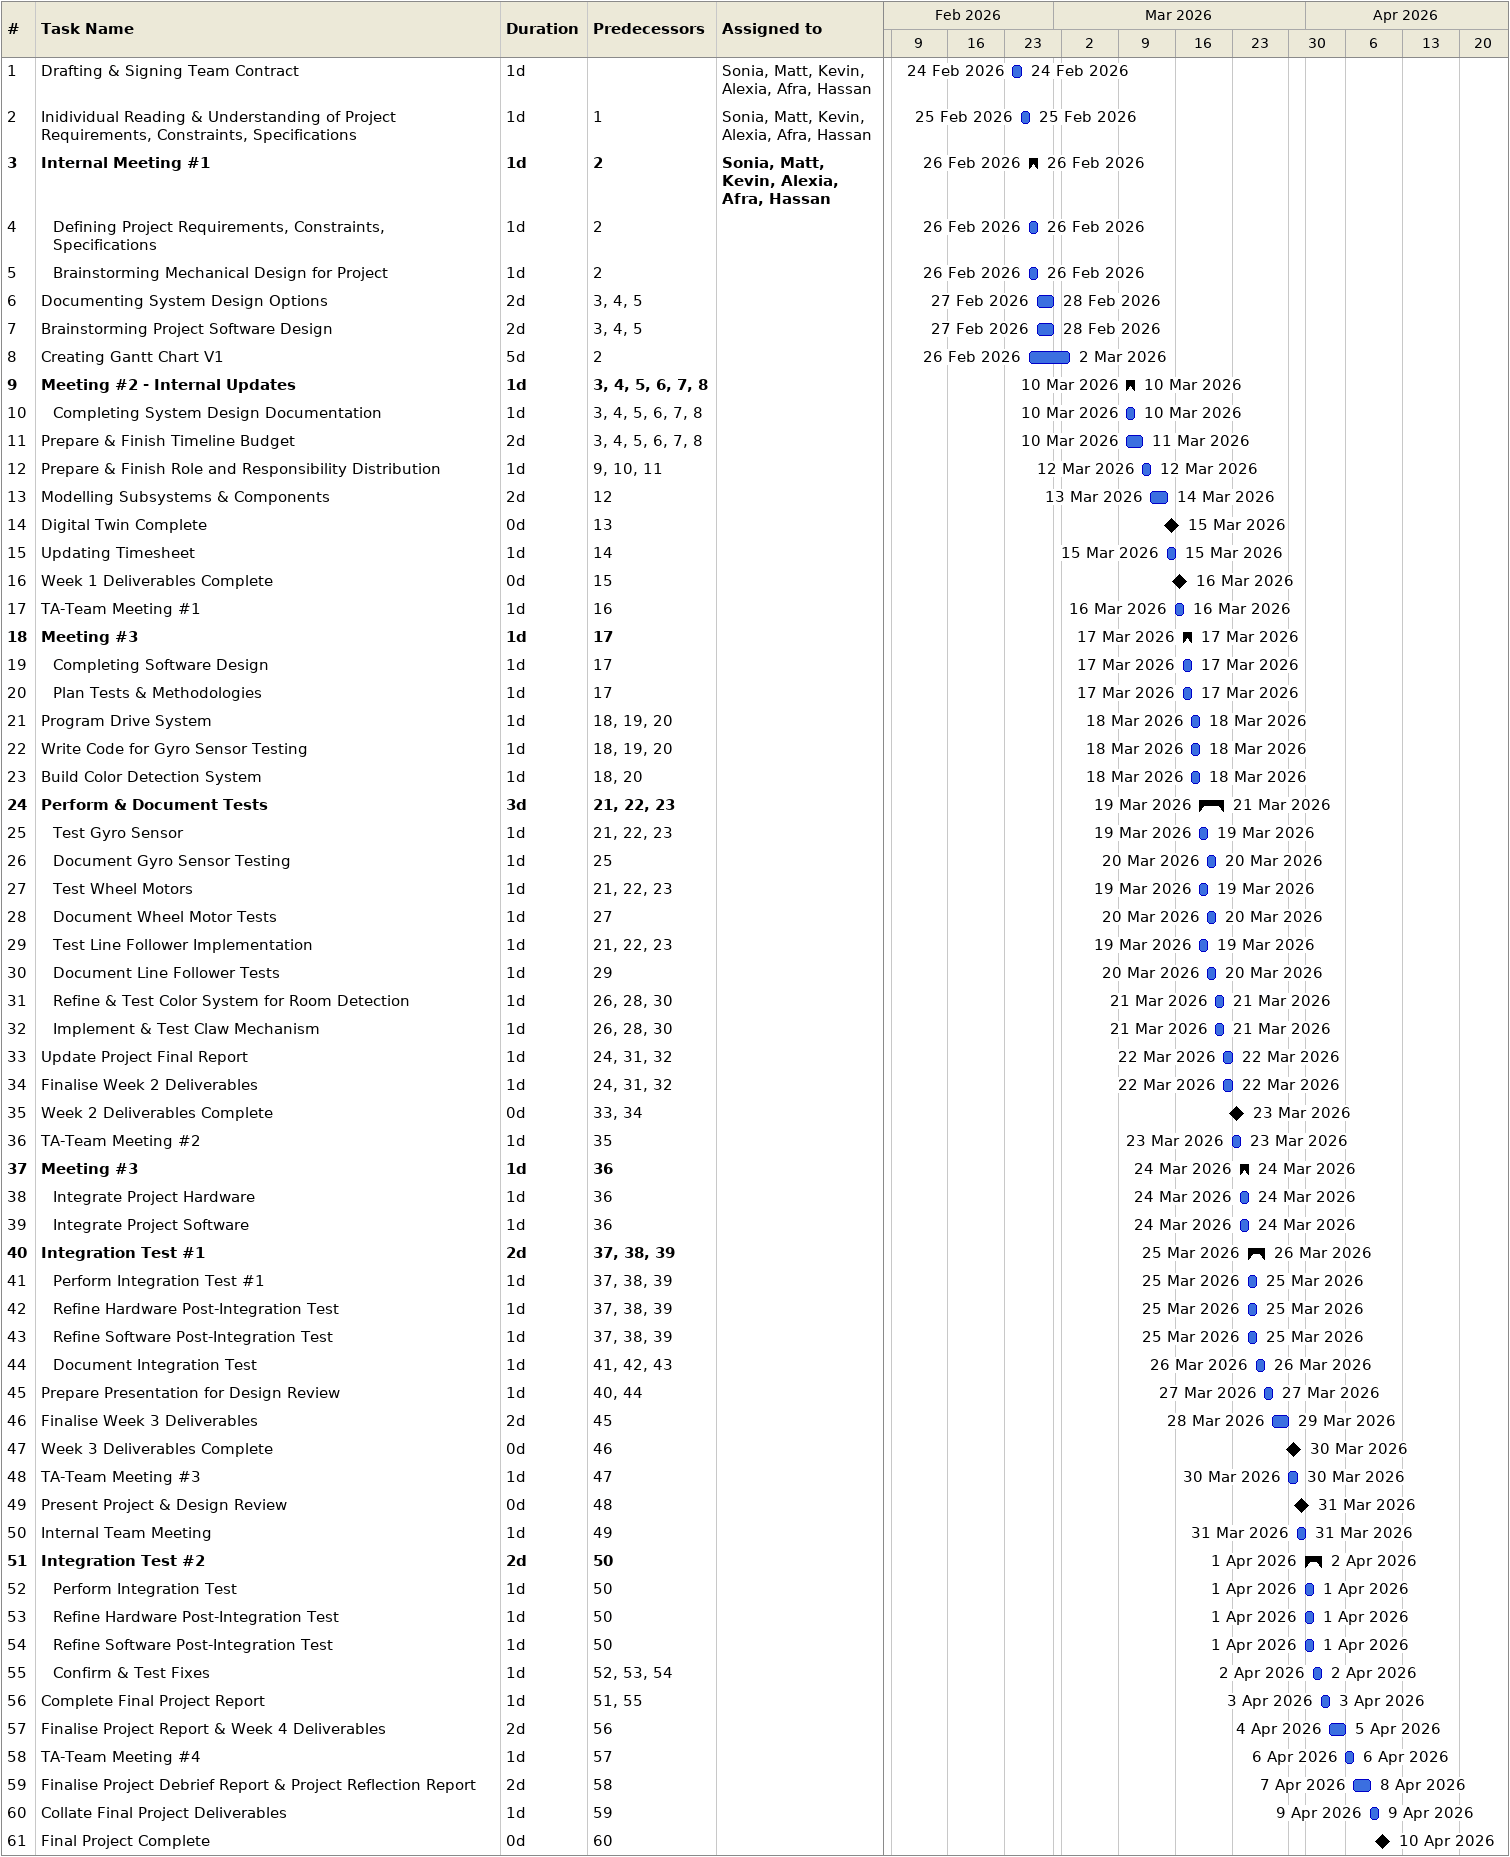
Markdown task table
| ID | Level | Task | Duration | Start | Finish | Predecessors | Resources |
|---|---|---|---|---|---|---|---|
| 1 | 1 | Drafting & Signing Team Contract | 1d | 2026-02-24 | 2026-02-24 |  | Sonia, Matt, Kevin, Alexia, Afra, Hassan |
| 2 | 1 | Inidividual Reading & Understanding of Project Requirements, Constraints, Specifications | 1d | 2026-02-25 | 2026-02-25 | 1 | Sonia, Matt, Kevin, Alexia, Afra, Hassan |
| 3 | 1 | **Internal Meeting #1** | 1d | 2026-02-26 | 2026-02-26 | 2 | Sonia, Matt, Kevin, Alexia, Afra, Hassan |
| 4 | 2 | Defining Project Requirements, Constraints, Specifications | 1d | 2026-02-26 | 2026-02-26 | 2 |  |
| 5 | 2 | Brainstorming Mechanical Design for Project | 1d | 2026-02-26 | 2026-02-26 | 2 |  |
| 6 | 1 | Documenting System Design Options | 2d | 2026-02-27 | 2026-02-28 | 3, 4, 5 |  |
| 7 | 1 | Brainstorming Project Software Design | 2d | 2026-02-27 | 2026-02-28 | 3, 4, 5 |  |
| 8 | 1 | Creating Gantt Chart V1 | 5d | 2026-02-26 | 2026-03-02 | 2 |  |
| 9 | 1 | **Meeting #2 - Internal Updates** | 1d | 2026-03-10 | 2026-03-10 | 3, 4, 5, 6, 7, 8 |  |
| 10 | 2 | Completing System Design Documentation | 1d | 2026-03-10 | 2026-03-10 | 3, 4, 5, 6, 7, 8 |  |
| 11 | 1 | Prepare & Finish Timeline Budget | 2d | 2026-03-10 | 2026-03-11 | 3, 4, 5, 6, 7, 8 |  |
| 12 | 1 | Prepare & Finish Role and Responsibility Distribution | 1d | 2026-03-12 | 2026-03-12 | 9, 10, 11 |  |
| 13 | 1 | Modelling Subsystems & Components | 2d | 2026-03-13 | 2026-03-14 | 12 |  |
| 14 | 1 | Digital Twin Complete | 0d | 2026-03-15 | 2026-03-15 | 13 |  |
| 15 | 1 | Updating Timesheet | 1d | 2026-03-15 | 2026-03-15 | 14 |  |
| 16 | 1 | Week 1 Deliverables Complete | 0d | 2026-03-16 | 2026-03-16 | 15 |  |
| 17 | 1 | TA-Team Meeting #1 | 1d | 2026-03-16 | 2026-03-16 | 16 |  |
| 18 | 1 | **Meeting #3** | 1d | 2026-03-17 | 2026-03-17 | 17 |  |
| 19 | 2 | Completing Software Design | 1d | 2026-03-17 | 2026-03-17 | 17 |  |
| 20 | 2 | Plan Tests & Methodologies | 1d | 2026-03-17 | 2026-03-17 | 17 |  |
| 21 | 1 | Program Drive System | 1d | 2026-03-18 | 2026-03-18 | 18, 19, 20 |  |
| 22 | 1 | Write Code for Gyro Sensor Testing | 1d | 2026-03-18 | 2026-03-18 | 18, 19, 20 |  |
| 23 | 1 | Build Color Detection System | 1d | 2026-03-18 | 2026-03-18 | 18, 20 |  |
| 24 | 1 | **Perform & Document Tests** | 3d | 2026-03-19 | 2026-03-21 | 21, 22, 23 |  |
| 25 | 2 | Test Gyro Sensor | 1d | 2026-03-19 | 2026-03-19 | 21, 22, 23 |  |
| 26 | 2 | Document Gyro Sensor Testing | 1d | 2026-03-20 | 2026-03-20 | 25 |  |
| 27 | 2 | Test Wheel Motors | 1d | 2026-03-19 | 2026-03-19 | 21, 22, 23 |  |
| 28 | 2 | Document Wheel Motor Tests | 1d | 2026-03-20 | 2026-03-20 | 27 |  |
| 29 | 2 | Test Line Follower Implementation | 1d | 2026-03-19 | 2026-03-19 | 21, 22, 23 |  |
| 30 | 2 | Document Line Follower Tests | 1d | 2026-03-20 | 2026-03-20 | 29 |  |
| 31 | 2 | Refine & Test Color System for Room Detection | 1d | 2026-03-21 | 2026-03-21 | 26, 28, 30 |  |
| 32 | 2 | Implement & Test Claw Mechanism | 1d | 2026-03-21 | 2026-03-21 | 26, 28, 30 |  |
| 33 | 1 | Update Project Final Report | 1d | 2026-03-22 | 2026-03-22 | 24, 31, 32 |  |
| 34 | 1 | Finalise Week 2 Deliverables | 1d | 2026-03-22 | 2026-03-22 | 24, 31, 32 |  |
| 35 | 1 | Week 2 Deliverables Complete | 0d | 2026-03-23 | 2026-03-23 | 33, 34 |  |
| 36 | 1 | TA-Team Meeting #2 | 1d | 2026-03-23 | 2026-03-23 | 35 |  |
| 37 | 1 | **Meeting #3** | 1d | 2026-03-24 | 2026-03-24 | 36 |  |
| 38 | 2 | Integrate Project Hardware | 1d | 2026-03-24 | 2026-03-24 | 36 |  |
| 39 | 2 | Integrate Project Software | 1d | 2026-03-24 | 2026-03-24 | 36 |  |
| 40 | 1 | **Integration Test #1** | 2d | 2026-03-25 | 2026-03-26 | 37, 38, 39 |  |
| 41 | 2 | Perform Integration Test #1 | 1d | 2026-03-25 | 2026-03-25 | 37, 38, 39 |  |
| 42 | 2 | Refine Hardware Post-Integration Test | 1d | 2026-03-25 | 2026-03-25 | 37, 38, 39 |  |
| 43 | 2 | Refine Software Post-Integration Test | 1d | 2026-03-25 | 2026-03-25 | 37, 38, 39 |  |
| 44 | 2 | Document Integration Test | 1d | 2026-03-26 | 2026-03-26 | 41, 42, 43 |  |
| 45 | 1 | Prepare Presentation for Design Review | 1d | 2026-03-27 | 2026-03-27 | 40, 44 |  |
| 46 | 1 | Finalise Week 3 Deliverables | 2d | 2026-03-28 | 2026-03-29 | 45 |  |
| 47 | 1 | Week 3 Deliverables Complete | 0d | 2026-03-30 | 2026-03-30 | 46 |  |
| 48 | 1 | TA-Team Meeting #3 | 1d | 2026-03-30 | 2026-03-30 | 47 |  |
| 49 | 1 | Present Project & Design Review | 0d | 2026-03-31 | 2026-03-31 | 48 |  |
| 50 | 1 | Internal Team Meeting | 1d | 2026-03-31 | 2026-03-31 | 49 |  |
| 51 | 1 | **Integration Test #2** | 2d | 2026-04-01 | 2026-04-02 | 50 |  |
| 52 | 2 | Perform Integration Test | 1d | 2026-04-01 | 2026-04-01 | 50 |  |
| 53 | 2 | Refine Hardware Post-Integration Test | 1d | 2026-04-01 | 2026-04-01 | 50 |  |
| 54 | 2 | Refine Software Post-Integration Test | 1d | 2026-04-01 | 2026-04-01 | 50 |  |
| 55 | 2 | Confirm & Test Fixes | 1d | 2026-04-02 | 2026-04-02 | 52, 53, 54 |  |
| 56 | 1 | Complete Final Project Report | 1d | 2026-04-03 | 2026-04-03 | 51, 55 |  |
| 57 | 1 | Finalise Project Report & Week 4 Deliverables | 2d | 2026-04-04 | 2026-04-05 | 56 |  |
| 58 | 1 | TA-Team Meeting #4 | 1d | 2026-04-06 | 2026-04-06 | 57 |  |
| 59 | 1 | Finalise Project Debrief Report & Project Reflection Report | 2d | 2026-04-07 | 2026-04-08 | 58 |  |
| 60 | 1 | Collate Final Project Deliverables | 1d | 2026-04-09 | 2026-04-09 | 59 |  |
| 61 | 1 | Final Project Complete | 0d | 2026-04-10 | 2026-04-10 | 60 |  |
